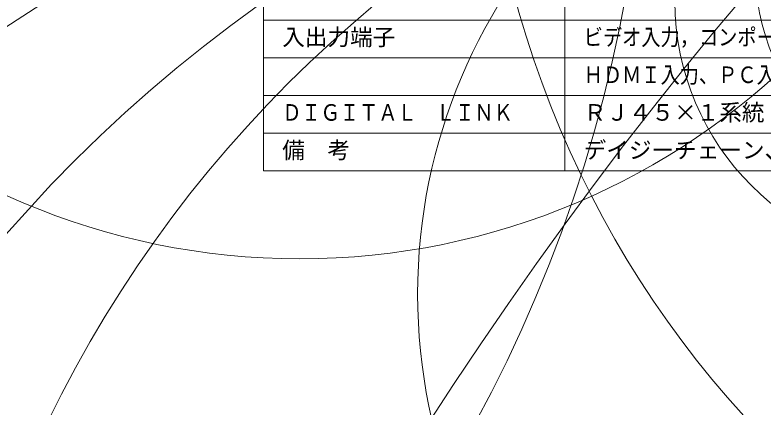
# Model space of a CAD drawing. Units: millimetres, scale not verified. Extents: x -1265 to 13998, y -6953 to 7009.
# Drawn here: x -95.5 to 3.8, y -87.9 to -35.8 of the extents above; entities that cross this region are included whole.
import ezdxf
from ezdxf.enums import TextEntityAlignment as Align

# ---------------------------------------------------------------- set-up
doc = ezdxf.new("R2010")
doc.units = ezdxf.units.MM
doc.header["$LTSCALE"] = 0.125
doc.layers.add('0-1_MOJI1', color=7, linetype='Continuous')
doc.layers.add('0-2_WAKU', color=1, linetype='Continuous', lineweight=18)
doc.layers.add('0-5_GAIKEI', color=1, linetype='Continuous', lineweight=18)
doc.styles.add('ＭＳ ゴシック', font='')
doc.styles.get('ＭＳ ゴシック').set_extended_font_data('MS Gothic')

msp = doc.modelspace()

# ---------------------------------------------------------------- linework, layer by layer
at = {"layer": '0-2_WAKU', "color": 4}
for p, q in [((-62.4907, -56.4967), (-62.4907, -16.4967)), ((-22.4907, -56.4967), (-22.4907, -16.4967)), ((-62.4907, -56.4967), (62.5093, -56.4967))]:
    msp.add_line(p, q, dxfattribs=at)
at = {"layer": '0-2_WAKU'}
for p, q in [((-62.4907, -36.4967), (62.5093, -36.4967)), ((-62.4907, -41.4967), (62.5093, -41.4967)), ((-62.4907, -46.4967), (62.5093, -46.4967)), ((-62.4907, -51.4967), (62.5093, -51.4967))]:
    msp.add_line(p, q, dxfattribs=at)
at = {"layer": '0-5_GAIKEI'}
for centre, radius in [((-202.475, 1.1727), 191.1698), ((413.3462, -380.8357), 539.05), ((100.7341, 1.3622), 134.41), ((-57.6602, 25.9648), 94.1277), ((56.6998, -160.7499), 163.8926), ((-34.5285, -1227.1956), 1230.0679), ((35.1715, -233.2365), 236.0284), ((34.6626, -29.0673), 31.9605), ((46.4163, -188.8637), 189.2671), ((26.7407, -33.9798), 34.6164)]:
    msp.add_circle(centre, radius, dxfattribs=at)
at = {"layer": '0-5_GAIKEI', "color": 7}
msp.add_circle((31.9183, -72.85), 73.9432, dxfattribs=at)

# ---------------------------------------------------------------- texts
at = {"layer": '0-1_MOJI1', "style": 'ＭＳ ゴシック'}
for s, p in [('入出力端子', (-59.9907, -40.4967)), ('ＲＪ４５×１系統（ＬＡＮと共用）', (-19.9907, -50.4967)), ('備\u3000考', (-59.9907, -55.4967)), ('デイジーチェーン、２４時間連続稼動', (-19.9907, -55.4967))]:
    msp.add_text(s, height=2.199, dxfattribs=at).set_placement(p, align=Align.BOTTOM_LEFT)
at = {"layer": '0-1_MOJI1', "style": 'ＭＳ ゴシック', "width": 0.85}
for s, p in [('ビデオ入力，コンポーネント入力，ＤＶＩ－Ｄ入力／出力', (-19.9907, -40.4967)), ('ＨＤＭＩ入力、ＰＣ入力／出力，音声入力，外部制御端子', (-19.9907, -45.4967)), ('ＤＩＧＩＴＡＬ\u3000ＬＩＮＫ', (-59.9907, -50.4967))]:
    msp.add_text(s, height=2.199, dxfattribs=at).set_placement(p, align=Align.BOTTOM_LEFT)

doc.saveas('drawing.dxf')
